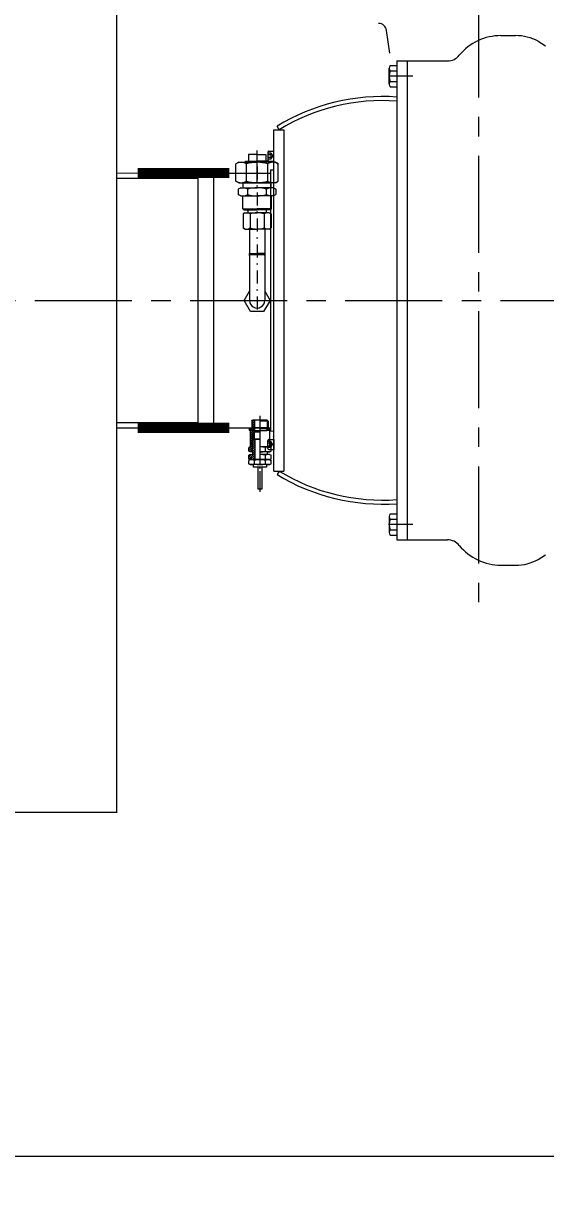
# Model space of a CAD drawing. Header units: inches. Extents: x 0 to 19814, y 0 to 15096.
# Drawn here: x 15847 to 16360, y 7380 to 8533 of the extents above; entities that cross this region are included whole.
import ezdxf

# ---------------------------------------------------------------- set-up
doc = ezdxf.new("R2010")
doc.units = ezdxf.units.IN
doc.header["$MEASUREMENT"] = 0
for name, pattern in [('ACAD_ISO04W100', [30, 24, -3, 0, -3]), ('CENTER', [50.8, 31.75, -6.35, 6.35, -6.35]), ('DASHDOT', [25.4, 12.7, -6.35, 0, -6.35])]:
    doc.linetypes.add(name, pattern=pattern)
doc.layers.get('Defpoints').update_dxf_attribs({"lineweight": 5})
for name, color, linetype, lineweight in [('CAXA1', 5, 'CENTER', 5), ('CAXA中心线层', 5, 'CENTER', 5), ('EB0', 7, 'Continuous', 5), ('剖面', 4, 'Continuous', 5)]:
    doc.layers.add(name, color=color, linetype=linetype, lineweight=lineweight)
doc.styles.add('Roman', font='arial.ttf')
doc.styles.get("Standard").update_dxf_attribs({"font": 'arial.ttf'})
doc.dimstyles.new('ISO-25', dxfattribs={"dimscale": 30, "dimtxt": 1.5, "dimasz": 1.5, "dimexe": 2, "dimexo": 2, "dimtad": 1, "dimtih": 1, "dimtoh": 1, "dimdec": 1, "dimlfac": 0.03937, "dimdsep": 46, "dimtxsty": 'Standard', "dimcen": 2.5, "dimclrd": 7, "dimclre": 7, "dimclrt": 7, "dimadec": 0, "dimazin": 0, "dimtfac": 1, "dimtdec": 1, "dimtmove": 0, "dimatfit": 3, "dimfxl": 1, "dimlwd": 5, "dimlwe": 5, "dimarcsym": 0})
pattern_1 = [(45, (15312.7788, 7285.4499), (1, -1), [])]
pattern_2 = [(180, (16265.5385, 8335.501), (0, 0.9525), []), (120, (16265.5385, 8335.501), (0.8248892, 0.47625), []), (60, (16265.5385, 8335.501), (0.8248892, -0.47625), [])]

# ---------------------------------------------------------------- blocks, each defined once
blk = doc.blocks.new('*D39')
at = {"color": 7, "linetype": 'Continuous', "lineweight": 5, "transparency": 16777216}
for p, q in [((18298.1, 7983), (18298.1, 6914)), ((14378.8, 7750.5), (14378.8, 6914)), ((14423.8, 6974), (18253.1, 6974))]:
    blk.add_line(p, q, dxfattribs=at)
at = {"color": 7, "transparency": 16777216}
for points in [[(14423.8, 6981.5), (14423.8, 6966.5), (14378.8, 6974)], [(18253.1, 6981.5), (18253.1, 6966.5), (18298.1, 6974)]]:
    blk.add_solid(points, dxfattribs=at)
at = {"layer": 'Defpoints', "color": 0, "transparency": 16777216}
for p in [(18298.1, 8043), (14378.8, 7810.5), (18298.1, 6974)]:
    blk.add_point(p, dxfattribs=at)
at = {"color": 7, "lineweight": 5, "transparency": 16777216, "insert": (16278.7, 7075.3), "char_height": 165, "attachment_point": 5, "style": 'Roman'}
blk.add_mtext('B', dxfattribs=at)

msp = doc.modelspace()

# ---------------------------------------------------------------- hatches: boundary and pattern name
at = {"lineweight": 5}
for points in [[(16070.06, 8305.77), (16069.07, 8304.78), (16069.06, 8306.77)], [(16084.06, 8306.77), (16084.08, 8304.78), (16084.05, 8304.78), (16083.06, 8305.77)]]:
    msp.add_hatch(color=7, dxfattribs=at).paths.add_polyline_path(points)
h = msp.add_hatch(dxfattribs=at)
h.set_pattern_fill('NET3', scale=0.3, style=0)
h.set_pattern_definition([(180, (16272.5385, 8335.501), (0, 0.9525), []), (120, (16272.5385, 8335.501), (0.8248892, 0.47625), []), (60, (16272.5385, 8335.501), (0.8248892, -0.47625), [])])
h.paths.add_polyline_path([(16068.84, 8133.42), (16068.84, 8135.42), (16071.34, 8135.42), (16071.34, 8133.42)])
h.paths.add_polyline_path([(16072.59, 8133.07), (16071.34, 8133.42), (16071.34, 8135.42), (16072.59, 8135.77)])
h = msp.add_hatch(dxfattribs=at)
h.set_pattern_fill('NET3', scale=0.3, style=0)
h.set_pattern_definition(pattern_2)
h.paths.add_polyline_path([(16087.34, 8133.42), (16086.09, 8133.07), (16086.09, 8135.77), (16087.34, 8135.42)])
h = msp.add_hatch(dxfattribs=at)
h.set_pattern_fill('NET3', scale=0.3, style=0)
h.set_pattern_definition(pattern_2)
h.paths.add_polyline_path([(16087.34, 8133.42), (16087.34, 8135.42), (16089.84, 8135.42), (16089.84, 8133.42)])
at = {"layer": '剖面', "lineweight": 5}
h = msp.add_hatch(dxfattribs=at)
h.set_pattern_fill('JIS_WOOD', scale=2, angle=180, style=0)
h.set_pattern_definition([(315, (15312.7788, 7285.4499), (-1, -1), [])])
h.paths.add_polyline_path([(16069.84, 8117.07), (16069.84, 8125.17), (16071.34, 8125.97), (16071.34, 8112.07), (16069.84, 8112.07), (16068.37, 8112.92), (16068.37, 8116.22)])
h.paths.add_polyline_path([(16072.09, 8133.07), (16072.09, 8133.91), (16072.09, 8143.07), (16073.84, 8143.07), (16073.84, 8131.84), (16072.82, 8130.07), (16072.09, 8130.07), (16072.09, 8127.07), (16071.34, 8127.07), (16071.34, 8125.97), (16069.84, 8125.17), (16069.84, 8133.07)])
h.paths.add_polyline_path([(16072.09, 8143.07), (16072.09, 8135), (16071.57, 8134.84), (16071.34, 8135.07), (16071.34, 8142.32)], flags=17)
h = msp.add_hatch(dxfattribs=at)
h.set_pattern_fill('JIS_WOOD', scale=2, angle=90, style=0)
h.set_pattern_definition(pattern_1)
h.paths.add_polyline_path([(16072.09, 8109.55), (16072.09, 8124.55), (16074.24, 8124.55), (16074.24, 8104.55), (16069.84, 8104.55), (16068.37, 8105.4), (16068.37, 8108.71), (16069.84, 8109.55)])
h = msp.add_hatch(dxfattribs=at)
h.set_pattern_fill('JIS_WOOD', scale=2, angle=90, style=0)
h.set_pattern_definition(pattern_1)
h.paths.add_polyline_path([(16072.09, 8124.55), (16072.09, 8111.51), (16072.08, 8111.51, 0.1690086), (16071.8, 8112.1), (16071.34, 8112.55), (16071.34, 8123.8)])
h = msp.add_hatch(dxfattribs=at)
h.set_pattern_fill('JIS_WOOD', angle=90, style=0)
h.set_pattern_definition([(45, (15321.75395, 7270.6702), (0.5, -0.5), [])])
h.paths.add_polyline_path([(16074.09, 8124.55), (16072.24, 8124.55), (16072.24, 8129.05), (16073.69, 8131.55), (16074.09, 8131.55)])

# ---------------------------------------------------------------- linework, layer by layer
at = {"color": 7, "lineweight": 5}
for p, q in [((15938.83, 7757.78), (15938.83, 8763.78)), ((15938.83, 8450.29), (15938.83, 8588.68)), ((16206.96, 8503.45), (16203.7, 8525.72)), ((16315.81, 8520.63), (16330.33, 8520.63)), ((16352.67, 8515.11), (16359.8, 8510.6)), ((16213.87, 8495.77), (16213.87, 8025.77)), ((16213.87, 8495.77), (16263.53, 8495.77)), ((16223.86, 8495.77), (16223.86, 8025.77)), ((16206.37, 8472.98), (16206.37, 8488.57)), ((16207.13, 8491.17), (16213.87, 8491.17)), ((16207.13, 8485.98), (16213.87, 8485.98)), ((16207.13, 8475.58), (16213.87, 8475.58)), ((16207.13, 8470.39), (16213.87, 8470.39)), ((16092.87, 8093.27), (16092.87, 8428.27)), ((16092.87, 8428.27), (16102.87, 8428.27)), ((16098.31, 8428.29), (16096.18, 8431.81)), ((16098.31, 8428.29), (16096.18, 8431.81)), ((16102.87, 8428.27), (16102.87, 8093.27)), ((16076.56, 8403.97), (16068.06, 8403.97)), ((16068.06, 8403.97), (16068.06, 8397.27)), ((16076.56, 8403.97), (16085.06, 8403.97)), ((16085.06, 8403.97), (16085.06, 8397.27)), ((16087.17, 8406.18), (16087.17, 8398.36)), ((16090.17, 8405.16), (16087.17, 8405.16)), ((16090.17, 8403.71), (16087.17, 8403.71)), ((16090.17, 8400.83), (16087.17, 8400.83)), ((16090.17, 8399.38), (16087.17, 8399.38)), ((16088.15, 8407.16), (16092.87, 8407.16)), ((16090.17, 8405.16), (16091.84, 8402.27)), ((16090.17, 8399.38), (16091.84, 8402.27)), ((16058.56, 8396.27), (16055.78, 8394.66)), ((16055.78, 8377.88), (16055.78, 8394.66)), ((16058.56, 8396.27), (16076.56, 8396.27)), ((16065.06, 8396.27), (16065.06, 8397.27)), ((16065.06, 8397.27), (16076.56, 8397.27)), ((16066.17, 8377.88), (16066.17, 8394.66)), ((16088.06, 8397.27), (16076.56, 8397.27)), ((16094.56, 8396.27), (16076.56, 8396.27)), ((16086.95, 8377.88), (16086.95, 8394.66)), ((16088.06, 8396.27), (16088.06, 8397.27)), ((16088.15, 8397.38), (16092.87, 8397.38)), ((16089.87, 8388.77), (16092.87, 8389.04)), ((16089.87, 8388.77), (16089.87, 8132.77)), ((16094.56, 8396.27), (16097.35, 8394.66)), ((16097.35, 8377.88), (16097.35, 8394.66)), ((15938.83, 8385.77), (16018.83, 8385.78)), ((15938.83, 8380.77), (16018.83, 8380.77)), ((16033.87, 8385.77), (16089.87, 8385.77)), ((16033.87, 8385.77), (16033.87, 8135.77)), ((16058.56, 8376.27), (16055.78, 8377.88)), ((16058.56, 8376.27), (16076.56, 8376.27)), ((16062.44, 8376.39), (16062.81, 8376.02)), ((16094.56, 8376.27), (16076.56, 8376.27)), ((16090.68, 8376.39), (16090.31, 8376.02)), ((16094.56, 8376.27), (16097.35, 8377.88)), ((16060.56, 8371.27), (16058.09, 8369.84)), ((16058.09, 8369.84), (16058.09, 8364.7)), ((16060.56, 8371.27), (16076.56, 8371.27)), ((16076.56, 8376.03), (16062.81, 8376.03)), ((16062.81, 8371.27), (16062.81, 8376.02)), ((16067.27, 8364.74), (16067.33, 8364.74)), ((16067.33, 8364.77), (16067.33, 8369.77)), ((16076.56, 8376.03), (16090.31, 8376.03)), ((16092.56, 8371.27), (16076.56, 8371.27)), ((16085.8, 8364.77), (16085.8, 8369.77)), ((16085.85, 8364.74), (16085.8, 8364.74)), ((16090.31, 8371.27), (16090.31, 8376.02)), ((16092.56, 8371.27), (16095.04, 8369.84)), ((16095.04, 8369.84), (16095.04, 8364.7)), ((16060.56, 8363.27), (16058.09, 8364.7)), ((16060.56, 8363.27), (16076.56, 8363.27)), ((16062.56, 8350.77), (16062.56, 8363.27)), ((16092.56, 8363.27), (16076.56, 8363.27)), ((16090.56, 8350.77), (16090.56, 8363.27)), ((16092.56, 8363.27), (16095.04, 8364.7)), ((16063.56, 8349.77), (16062.56, 8350.77)), ((16062.56, 8350.77), (16076.56, 8350.77)), ((16064.56, 8346.77), (16062.71, 8345.7)), ((16062.71, 8345.7), (16062.71, 8331.84)), ((16063.56, 8349.77), (16076.56, 8349.77)), ((16064.56, 8346.77), (16076.56, 8346.77)), ((16067.56, 8347.02), (16067.31, 8346.77)), ((16067.56, 8348.77), (16067.56, 8347.02)), ((16069.63, 8345.7), (16069.63, 8331.84)), ((16090.56, 8350.77), (16076.56, 8350.77)), ((16089.56, 8349.77), (16076.56, 8349.77)), ((16088.56, 8346.77), (16076.56, 8346.77)), ((16083.49, 8345.7), (16083.49, 8331.84)), ((16085.56, 8348.77), (16085.56, 8347.02)), ((16085.56, 8347.02), (16085.81, 8346.77)), ((16088.56, 8346.77), (16090.42, 8345.7)), ((16089.56, 8349.77), (16090.56, 8350.77)), ((16090.42, 8345.7), (16090.42, 8331.84)), ((16213.87, 8349.84), (16213.87, 8025.77)), ((16064.56, 8330.77), (16062.71, 8331.84)), ((16064.56, 8330.77), (16076.56, 8330.77)), ((16069.06, 8330.77), (16069.06, 8260.77)), ((16088.56, 8330.77), (16076.56, 8330.77)), ((16084.06, 8330.77), (16084.06, 8260.77)), ((16088.56, 8330.77), (16090.42, 8331.84)), ((16070.06, 8305.77), (16069.06, 8306.77)), ((16069.07, 8304.78), (16069.06, 8306.77)), ((16069.06, 8306.77), (16076.56, 8306.77)), ((16070.06, 8305.77), (16069.07, 8304.78)), ((16083.06, 8305.77), (16070.06, 8305.77)), ((16070.06, 8305.77), (16083.06, 8305.77)), ((16084.06, 8306.77), (16076.56, 8306.77)), ((16083.06, 8305.77), (16084.06, 8306.77)), ((16083.06, 8305.77), (16084.08, 8304.76)), ((16084.08, 8304.76), (16084.06, 8306.77)), ((15938.83, 8135.77), (16018.83, 8135.78)), ((15948.83, 8140.77), (16018.83, 8140.77)), ((16033.87, 8135.77), (16089.87, 8135.77)), ((16068.84, 8135.42), (16068.84, 8133.42)), ((16068.84, 8135.42), (16071.34, 8135.42)), ((16071.34, 8142.32), (16072.09, 8143.07)), ((16071.34, 8142.32), (16071.34, 8135.07)), ((16071.34, 8135.42), (16072.59, 8135.77)), ((16071.34, 8135.42), (16071.34, 8133.42)), ((16071.34, 8135.07), (16071.8, 8134.62)), ((16086.59, 8143.07), (16072.09, 8143.07)), ((16072.09, 8143.07), (16072.09, 8133.91)), ((16086.09, 8135.77), (16072.59, 8135.77)), ((16072.59, 8135.77), (16072.59, 8133.07)), ((16073.84, 8143.07), (16073.84, 8131.84)), ((16087.34, 8142.32), (16079.34, 8142.32)), ((16087.34, 8135.07), (16079.34, 8135.07)), ((16086.09, 8135.77), (16086.09, 8133.07)), ((16087.34, 8135.42), (16086.09, 8135.77)), ((16087.34, 8142.32), (16086.59, 8143.07)), ((16086.59, 8142.32), (16086.59, 8135.07)), ((16087.34, 8135.07), (16086.88, 8134.62)), ((16087.34, 8142.32), (16087.34, 8135.07)), ((16087.34, 8135.42), (16087.34, 8133.42)), ((16089.84, 8135.42), (16087.34, 8135.42)), ((16089.84, 8135.42), (16089.84, 8133.42)), ((16068.84, 8133.42), (16071.34, 8133.42)), ((16072.09, 8133.07), (16069.84, 8133.07)), ((16069.84, 8133.07), (16069.84, 8117.07)), ((16071.34, 8133.42), (16072.59, 8133.07)), ((16071.34, 8127.07), (16071.34, 8112.07)), ((16072.09, 8127.07), (16071.34, 8127.07)), ((16071.34, 8123.8), (16072.09, 8124.55)), ((16072.09, 8133.91), (16072.09, 8133.07)), ((16072.82, 8130.07), (16072.09, 8130.07)), ((16072.09, 8127.07), (16072.09, 8130.07)), ((16072.09, 8124.55), (16072.09, 8127.07)), ((16079.39, 8124.55), (16072.09, 8124.55)), ((16072.09, 8111.39), (16072.09, 8124.55)), ((16072.24, 8129.05), (16073.69, 8131.55)), ((16072.24, 8129.05), (16072.24, 8124.55)), ((16072.24, 8124.55), (16079.34, 8124.55)), ((16072.59, 8133.07), (16086.09, 8133.07)), ((16073.84, 8131.84), (16072.82, 8130.07)), ((16079.34, 8131.55), (16073.69, 8131.55)), ((16073.84, 8131.84), (16079.34, 8131.84)), ((16074.09, 8124.55), (16074.09, 8131.55)), ((16074.24, 8124.55), (16074.24, 8104.55)), ((16088.84, 8133.07), (16079.34, 8133.07)), ((16087.34, 8133.42), (16086.09, 8133.07)), ((16086.59, 8133.91), (16086.59, 8133.07)), ((16087.17, 8115.36), (16087.17, 8123.19)), ((16089.84, 8133.42), (16087.34, 8133.42)), ((16088.14, 8124.16), (16092.87, 8124.16)), ((16088.84, 8133.07), (16088.84, 8117.07)), ((16089.87, 8132.77), (16092.87, 8132.51)), ((16092.87, 8124.16), (16092.87, 8114.38)), ((16069.84, 8117.07), (16068.37, 8116.22)), ((16068.37, 8112.92), (16068.37, 8116.22)), ((16069.84, 8112.07), (16068.37, 8112.92)), ((16071.82, 8112.07), (16069.84, 8112.07)), ((16071.34, 8112.55), (16071.8, 8112.1)), ((16072.09, 8111.39), (16072.09, 8109.55)), ((16088.84, 8117.07), (16079.34, 8117.07)), ((16088.84, 8112.07), (16079.34, 8112.07)), ((16084.82, 8112.92), (16084.82, 8116.22)), ((16086.59, 8111.39), (16086.59, 8109.55)), ((16090.17, 8122.16), (16087.17, 8122.16)), ((16090.17, 8120.72), (16087.17, 8120.72)), ((16090.17, 8117.83), (16087.17, 8117.83)), ((16090.17, 8116.39), (16087.17, 8116.39)), ((16088.14, 8114.38), (16092.87, 8114.38)), ((16088.84, 8117.07), (16090.31, 8116.22)), ((16088.84, 8112.07), (16090.31, 8112.92)), ((16090.17, 8122.16), (16091.83, 8119.27)), ((16090.17, 8116.39), (16091.83, 8119.27)), ((16090.31, 8112.92), (16090.31, 8116.22)), ((16069.84, 8109.55), (16068.37, 8108.71)), ((16068.37, 8105.4), (16068.37, 8108.71)), ((16069.84, 8104.55), (16068.37, 8105.4)), ((16069.84, 8104.55), (16068.37, 8103.71)), ((16068.37, 8100.4), (16068.37, 8103.71)), ((16069.84, 8099.55), (16068.37, 8100.4)), ((16069.84, 8109.55), (16072.09, 8109.55)), ((16088.84, 8104.55), (16069.84, 8104.55)), ((16069.84, 8104.55), (16079.34, 8104.55)), ((16071.34, 8104.55), (16071.34, 8104.55)), ((16073.85, 8100.4), (16073.85, 8103.71)), ((16088.84, 8109.55), (16079.34, 8109.55)), ((16088.84, 8104.55), (16079.34, 8104.55)), ((16084.82, 8105.4), (16084.82, 8108.71)), ((16084.82, 8100.4), (16084.82, 8103.71)), ((16087.34, 8109.55), (16087.34, 8109.55)), ((16087.34, 8104.56), (16087.34, 8104.55)), ((16087.34, 8104.55), (16087.34, 8104.55)), ((16088.84, 8109.55), (16090.31, 8108.71)), ((16088.84, 8104.55), (16090.31, 8105.4)), ((16088.84, 8104.55), (16090.31, 8103.71)), ((16088.84, 8099.55), (16090.31, 8100.4)), ((16090.31, 8105.4), (16090.31, 8108.71)), ((16090.31, 8100.4), (16090.31, 8103.71)), ((16088.84, 8099.55), (16069.84, 8099.55)), ((16071.34, 8099.56), (16071.34, 8099.55)), ((16072.74, 8099.55), (16072.74, 8097.1)), ((16085.94, 8097.1), (16072.74, 8097.1)), ((16077.34, 8097.1), (16077.34, 8075.58)), ((16081.34, 8097.1), (16081.34, 8075.58)), ((16085.94, 8099.55), (16085.94, 8097.1)), ((16087.34, 8099.56), (16087.34, 8099.55)), ((16092.87, 8093.27), (16102.87, 8093.27)), ((16098.3, 8093.25), (16096.17, 8089.73)), ((16098.3, 8093.25), (16096.17, 8089.73)), ((16081.34, 8075.58), (16077.34, 8075.58)), ((16206.37, 8048.56), (16206.37, 8032.97)), ((16207.13, 8051.16), (16213.87, 8051.16)), ((16207.13, 8045.96), (16213.87, 8045.96)), ((16207.13, 8035.57), (16213.87, 8035.57)), ((16207.13, 8030.37), (16213.87, 8030.37)), ((16213.87, 8025.77), (16263.53, 8025.77)), ((16352.67, 8006.44), (16359.8, 8010.95)), ((16315.81, 8000.92), (16330.33, 8000.92)), ((15938.83, 7758.03), (14589.8, 7758.03))]:
    msp.add_line(p, q, dxfattribs=at)
at = {"color": 7, "linetype": 'ACAD_ISO04W100', "lineweight": 5}
for p, q in [((16229.63, 8480.77), (16202.74, 8480.77)), ((16079.34, 8123.31), (16079.34, 8072.93)), ((16229.63, 8040.78), (16202.74, 8040.77))]:
    msp.add_line(p, q, dxfattribs=at)
at = {"color": 7, "linetype": 'DASHDOT', "lineweight": 5}
msp.add_line((16076.56, 8392.12), (16076.56, 8244.69), dxfattribs=at)
at = {"color": 7, "lineweight": 5, "ltscale": 2.5}
msp.add_line((14334.35, 7420.77), (18457.48, 7420.77), dxfattribs=at)
at = {"color": 7, "lineweight": 5, "const_width": 10}
for points in [[(16049.28, 8385.77), (15959.28, 8385.77)], [(16049.28, 8135.77), (15959.28, 8135.77)]]:
    msp.add_lwpolyline(points, dxfattribs=at)
at = {"color": 7, "lineweight": 5}
msp.add_lwpolyline([(16084.06, 8269.78), (16089.26, 8260.77), (16082.91, 8249.77), (16070.21, 8249.77), (16063.86, 8260.77), (16069.06, 8269.78)], dxfattribs=at)
for centre, radius, start, end in [((16195.79, 8524.57), 8, 8.31105, 90), ((16316.02, 8467.78), 52.85, 90, 140.67584), ((16330.33, 8472.63), 48, 62.26386, 90), ((16263.53, 8510.77), 15, 270.00001, 320.67582), ((16211.15, 8488.57), 4.79, 147.13277, 212.86723), ((16224.37, 8480.78), 18, 163.22135, 196.77865), ((16211.15, 8472.98), 4.79, 147.13277, 212.86723), ((16199.86, 8260.79), 200, 85.98478, 121.23862), ((16199.86, 8260.79), 200, 85.98478, 121.23862), ((16199.86, 8260.79), 196, 85.90269, 121.28365), ((16199.86, 8260.79), 196, 85.90269, 121.28365), ((16088.15, 8406.18), 0.978, 89.99783, 179.99783), ((16088.73, 8404.44), 1.61, 333.43278, 26.56288), ((16084.69, 8402.27), 5.67, 345.2507, 14.74496), ((16088.73, 8400.11), 1.61, 333.43278, 26.56288), ((16060.97, 8387.07), 9.2, 55.61575, 124.38425), ((16076.56, 8361.88), 34.39, 90, 107.58795), ((16076.56, 8361.88), 34.39, 72.41205, 90), ((16092.15, 8387.07), 9.2, 55.61575, 124.38425), ((16088.15, 8398.36), 0.978, 179.99783, 269.99783), ((16060.97, 8385.47), 9.2, 235.61575, 304.38425), ((16076.56, 8410.66), 34.39, 252.41205, 270), ((16076.56, 8410.66), 34.39, 270, 287.58795), ((16092.15, 8385.47), 9.2, 235.61575, 304.38425), ((16062.66, 8363.26), 8.02, 54.3762, 124.74384), ((16062.66, 8371.29), 8.02, 235.25616, 305.6238), ((16076.48, 8341.59), 29.68, 89.84679, 108.07255), ((16076.48, 8392.96), 29.68, 251.92745, 270.15321), ((16076.64, 8341.59), 29.68, 71.92745, 90.15321), ((16076.64, 8392.96), 29.68, 269.84679, 288.07255), ((16090.47, 8363.26), 8.02, 55.25616, 125.6238), ((16090.47, 8371.29), 8.02, 234.3762, 304.74384), ((16066.17, 8340.64), 6.13, 55.61575, 124.38425), ((16066.56, 8348.77), 1, 360, 90), ((16076.56, 8323.84), 22.93, 90, 107.58795), ((16076.56, 8323.84), 22.93, 72.41205, 90), ((16086.95, 8340.64), 6.13, 55.61575, 124.38425), ((16086.56, 8348.77), 1, 90, 180), ((16066.17, 8336.91), 6.13, 235.61575, 304.38425), ((16076.56, 8353.7), 22.93, 252.41205, 270), ((16076.56, 8353.7), 22.93, 270, 287.58795), ((16086.95, 8336.91), 6.13, 235.61575, 304.38425), ((16076.56, 8260.77), 7.5, 179.99892, 0), ((16071.09, 8133.91), 1, 0, 45), ((16087.59, 8133.91), 1, 135, 180), ((16088.14, 8123.19), 0.978, 90, 180), ((16071.09, 8111.39), 1, 0, 45), ((16079.34, 8098.93), 18.15, 72.40798, 90), ((16079.34, 8130.22), 18.15, 270, 287.59202), ((16087.57, 8112.22), 4.86, 55.61019, 124.38981), ((16087.57, 8116.93), 4.86, 235.61019, 304.38981), ((16087.59, 8111.39), 1, 136.96675, 180), ((16088.14, 8115.36), 0.978, 180, 270), ((16088.72, 8121.44), 1.61, 333.43495, 26.56505), ((16084.68, 8119.27), 5.67, 345.25287, 14.74713), ((16088.72, 8117.11), 1.61, 333.43495, 26.56505), ((16071.11, 8099.7), 4.86, 55.61019, 124.38981), ((16071.11, 8104.41), 4.86, 235.61019, 304.38981), ((16079.34, 8086.41), 18.15, 90, 107.59202), ((16079.34, 8117.7), 18.15, 252.40798, 270), ((16079.34, 8091.41), 18.15, 72.40798, 90), ((16079.34, 8122.7), 18.15, 270, 287.59202), ((16079.34, 8086.41), 18.15, 72.40798, 90), ((16079.34, 8117.7), 18.15, 270, 287.59202), ((16087.57, 8104.7), 4.86, 55.61019, 124.38981), ((16087.57, 8109.41), 4.86, 235.61019, 304.38981), ((16087.57, 8099.7), 4.86, 55.61019, 124.38981), ((16087.57, 8104.41), 4.86, 235.61019, 304.38981), ((16199.86, 8260.75), 200, 238.76138, 274.01522), ((16199.86, 8260.75), 200, 238.76138, 274.01522), ((16199.86, 8260.75), 196, 238.71635, 274.09731), ((16199.86, 8260.75), 196, 238.71635, 274.09731), ((16211.15, 8048.56), 4.79, 147.13277, 212.86723), ((16224.37, 8040.77), 18, 163.22135, 196.77865), ((16211.15, 8032.97), 4.79, 147.13277, 212.86723), ((16263.53, 8010.77), 15, 39.32418, 89.99999), ((16316.02, 8053.77), 52.85, 219.32416, 270), ((16330.33, 8048.92), 48, 306.47551, 306.48847), ((16330.33, 8048.92), 48, 270, 297.73614)]:
    msp.add_arc(centre, radius, start, end, dxfattribs=at)
at = {"layer": 'CAXA1', "linetype": 'CENTER', "lineweight": 5, "ltscale": 3}
for p, q in [((16293.87, 9774.3), (16293.87, 7955.07)), ((14334.35, 8260.77), (18346.18, 8260.77)), ((16079.34, 8147.55), (16079.34, 8103.99))]:
    msp.add_line(p, q, dxfattribs=at)
at = {"layer": 'CAXA中心线层', "lineweight": 5}
msp.add_line((16076.56, 8376.1), (16076.56, 8409.28), dxfattribs=at)
at = {"layer": 'EB0', "color": 7, "lineweight": 5}
for p, q in [((16018.83, 8135.77), (16018.83, 8385.77)), ((15938.83, 8140.77), (15988.83, 8140.77))]:
    msp.add_line(p, q, dxfattribs=at)

# ---------------------------------------------------------------- dimensions: what is measured, and where the dimension line sits
at = {"color": 7, "lineweight": 5}
dim = msp.add_linear_dim(base=(18298.12, 6974.04), p1=(14378.83, 7810.51), p2=(18298.12, 8043.01), text='B', dimstyle='ISO-25', override={"dimtxt": 5.5, "dimpost": '\\X', "dimtxsty": 'Roman', "dimtmove": 1}, dxfattribs=at)
dim.commit()
dim.dimension.update_dxf_attribs({"geometry": '*D39', "text_midpoint": (16278.72, 6974.04), "dimtype": 160})

doc.saveas('drawing.dxf')
